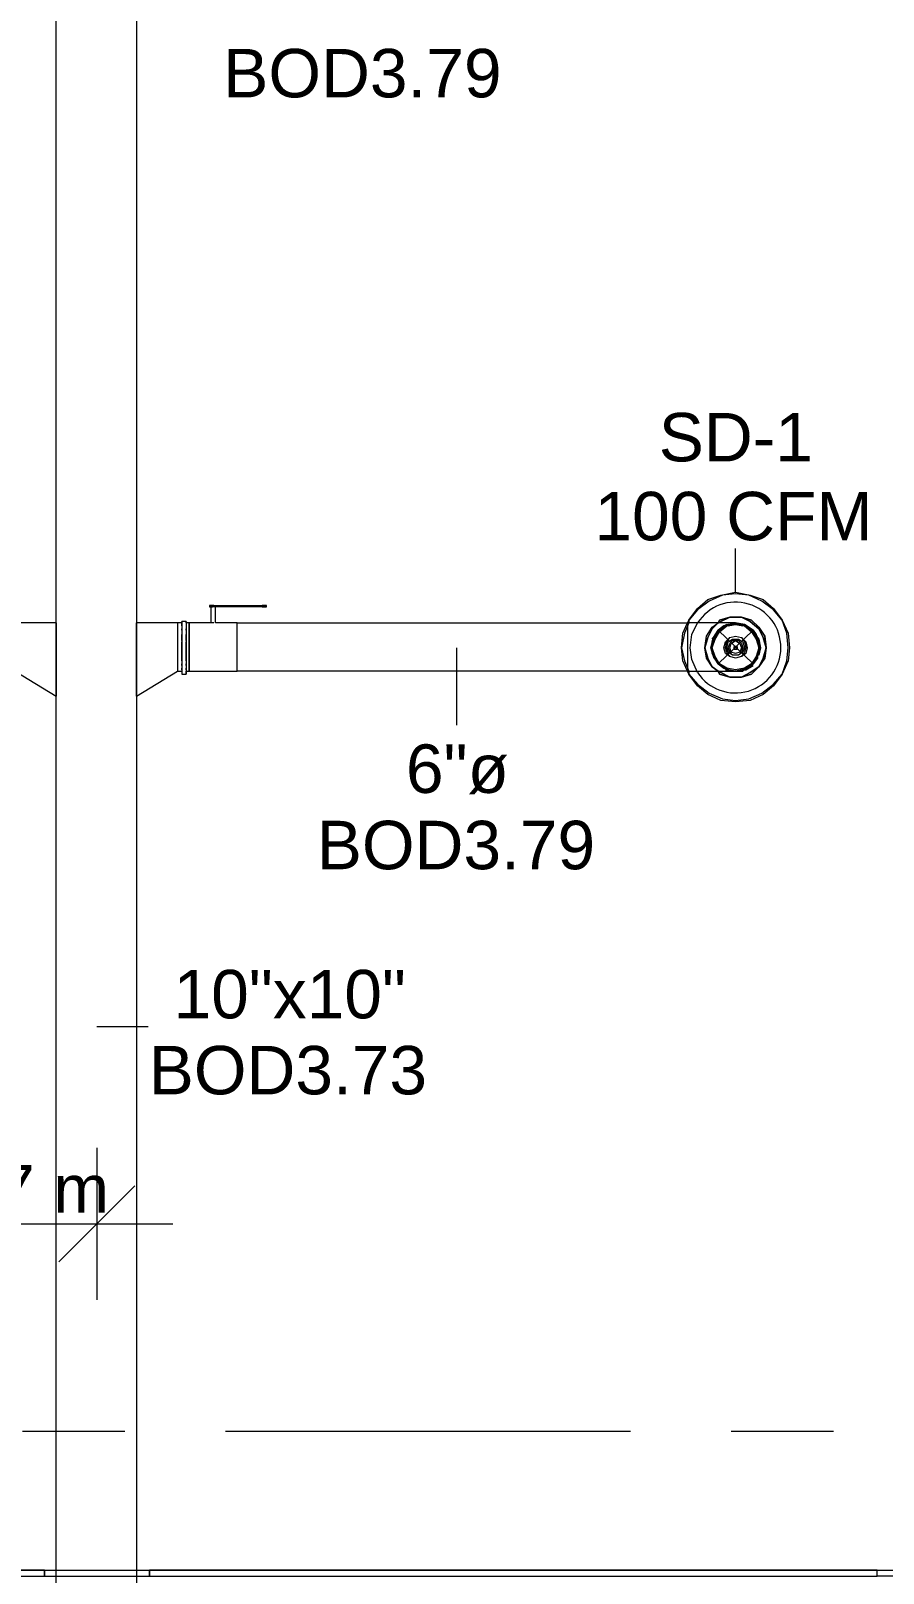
# Model space of a CAD drawing. Header units: metres. Extents: x -2 to 237, y -8 to 52.
# Drawn here: x 53.968 to 56.642, y 23.999 to 28.835 of the extents above; entities that cross this region are included whole.
import ezdxf

# ---------------------------------------------------------------- set-up
doc = ezdxf.new("R2010")
doc.units = ezdxf.units.M
doc.layers.add('HVAC - Ductos', color=5, linetype='Continuous', lineweight=0)
doc.layers.add('PDF3_Text', color=7, linetype='Continuous', lineweight=0)
doc.layers.add('PDF3_Geometry', color=7, linetype='Continuous', lineweight=0, true_color=0xaaaaaa)
doc.styles.add('PDF Helvetica', font='')
doc.styles.get('PDF Helvetica').set_extended_font_data('Helvetica')

msp = doc.modelspace()

# ---------------------------------------------------------------- linework, layer by layer
at = {"layer": 'HVAC - Ductos', "lineweight": 0}
for points in [[(54.2995, 23.6236), (54.0474, 23.6236), (54.0474, 29.88), (54.2995, 29.88)], [(54.6937, 27.0336), (54.6983, 27.0336), (54.7028, 27.0336), (54.7074, 27.0336), (54.7028, 27.0336), (54.6983, 27.0336)], [(54.6937, 27.029), (54.6983, 27.029), (54.7028, 27.029), (54.7074, 27.029), (54.7028, 27.029), (54.6983, 27.029)], [(56.1237, 26.8274), (56.1283, 26.8182), (56.1603, 26.809), (56.197, 26.809), (56.2291, 26.8182), (56.252, 26.8412), (56.2703, 26.8686), (56.2749, 26.9007), (56.2703, 26.9374), (56.252, 26.9649), (56.2291, 26.9878), (56.197, 26.997), (56.1603, 26.997), (56.1283, 26.9878), (56.1237, 26.9786), (56.1329, 26.9832), (56.1603, 26.997), (56.197, 26.997), (56.2245, 26.9832), (56.252, 26.9603), (56.2657, 26.9328), (56.2749, 26.9007), (56.2657, 26.8686), (56.252, 26.8412), (56.2245, 26.8228), (56.197, 26.809), (56.1603, 26.809), (56.1329, 26.8228)], [(56.2749, 26.9007), (56.2657, 26.9328), (56.252, 26.9603), (56.2245, 26.9832), (56.197, 26.997), (56.1603, 26.997), (56.1329, 26.9832), (56.1237, 26.9786), (56.1283, 26.9878), (56.1603, 26.997), (56.197, 26.997), (56.2291, 26.9878), (56.252, 26.9649), (56.2703, 26.9374), (56.2749, 26.9007), (56.2703, 26.8686), (56.252, 26.8412), (56.2291, 26.8182), (56.197, 26.809), (56.1603, 26.809), (56.1283, 26.8182), (56.1237, 26.8274), (56.1329, 26.8228), (56.1603, 26.809), (56.197, 26.809), (56.2245, 26.8228), (56.252, 26.8412), (56.2657, 26.8686)], [(56.1053, 26.9649), (56.1237, 26.9786), (56.1053, 26.9603), (56.0916, 26.9328), (56.0825, 26.9007), (56.087, 26.9374)], [(56.1145, 26.9282), (56.1283, 26.9512), (56.1511, 26.9694), (56.1787, 26.974), (56.2062, 26.9694), (56.2291, 26.9512), (56.2429, 26.9282), (56.252, 26.9007), (56.2429, 26.8732), (56.2291, 26.8503), (56.2062, 26.8366), (56.1787, 26.832), (56.1511, 26.8366), (56.1283, 26.8503), (56.1145, 26.8732), (56.1053, 26.9007)], [(56.1511, 26.974), (56.1787, 26.9786), (56.1741, 26.9786), (56.1603, 26.974), (56.142, 26.9694), (56.1237, 26.9557)], [(56.1466, 26.919), (56.1603, 26.9328), (56.1787, 26.9374), (56.197, 26.9328), (56.2107, 26.919), (56.2153, 26.9007), (56.2107, 26.8824), (56.197, 26.8732), (56.1787, 26.8686), (56.1603, 26.8732), (56.1466, 26.8824), (56.142, 26.9007)], [(56.1511, 26.919), (56.1603, 26.9328), (56.1787, 26.9374), (56.197, 26.9328), (56.2062, 26.919), (56.2107, 26.9007), (56.2062, 26.887), (56.197, 26.8732), (56.1787, 26.8686), (56.1603, 26.8732), (56.1511, 26.887), (56.1466, 26.9007)], [(56.1787, 26.9786), (56.2062, 26.974)], [(56.087, 26.8686), (56.0825, 26.9007), (56.0916, 26.8686), (56.1053, 26.8412), (56.1237, 26.8274), (56.1053, 26.8412), (56.0916, 26.8686), (56.0825, 26.9007), (56.087, 26.8686), (56.1053, 26.8412), (56.1237, 26.8274), (56.1053, 26.8412)], [(56.1007, 26.9007), (56.1099, 26.9328)], [(56.1099, 26.8732), (56.1007, 26.9007), (56.1053, 26.8824), (56.1145, 26.864), (56.1237, 26.8503)], [(56.142, 26.8366), (56.1603, 26.832), (56.1787, 26.8274), (56.197, 26.8274), (56.2153, 26.8366), (56.2291, 26.8503), (56.2429, 26.864), (56.252, 26.8824), (56.252, 26.9007), (56.252, 26.919), (56.252, 26.9236), (56.2566, 26.9007), (56.252, 26.8824), (56.2429, 26.864), (56.2337, 26.8503), (56.2153, 26.8366), (56.197, 26.832), (56.1787, 26.8274), (56.1741, 26.8274), (56.1603, 26.8274)], [(56.1557, 26.919), (56.1695, 26.9282), (56.1879, 26.9282), (56.2016, 26.919), (56.2062, 26.9007), (56.2016, 26.887), (56.1879, 26.8778), (56.1695, 26.8778), (56.1557, 26.887), (56.1511, 26.9007)], [(56.1603, 26.9144), (56.1695, 26.9236), (56.1879, 26.9236), (56.197, 26.9144), (56.2016, 26.9007), (56.197, 26.887), (56.1879, 26.8778), (56.1695, 26.8778), (56.1603, 26.887), (56.1557, 26.9007)], [(56.1649, 26.9144), (56.1787, 26.9236), (56.1925, 26.9144), (56.197, 26.9007), (56.1925, 26.887), (56.1787, 26.8824), (56.1649, 26.887), (56.1603, 26.9007)], [(56.1741, 26.9053), (56.1741, 26.9007), (56.1741, 26.9053), (56.1833, 26.9053), (56.1833, 26.9007), (56.1833, 26.9053)], [(56.1833, 26.8961), (56.1833, 26.9007), (56.1833, 26.8961), (56.1741, 26.8961), (56.1741, 26.9007), (56.1741, 26.8961)], [(56.2475, 26.8686), (56.2475, 26.8732)]]:
    msp.add_lwpolyline(points, close=True, dxfattribs=at)
for points in [[(56.1787, 27.0749), (56.1787, 27.2124)], [(54.5287, 27.0336), (54.5287, 27.029)], [(54.5424, 27.0336), (54.5378, 27.0336), (54.5333, 27.0336), (54.5287, 27.0336), (54.5333, 27.0336), (54.5378, 27.0336), (54.5424, 27.0336), (54.6937, 27.0336)], [(54.7074, 27.029), (54.7074, 27.0336)], [(56.1787, 26.9786), (56.1741, 26.9786), (56.1557, 26.9786), (56.1237, 26.9786), (56.087, 26.9786), (56.0457, 26.9786), (56.0274, 26.9786), (56.032, 26.9878), (56.0595, 27.0244), (56.0916, 27.052), (56.1329, 27.0657), (56.1787, 27.0749), (56.2245, 27.0657), (56.2657, 27.052), (56.2979, 27.0244), (56.3253, 26.9878), (56.3437, 26.9466), (56.3483, 26.9007), (56.3437, 26.8594), (56.3253, 26.8182), (56.2979, 26.7816), (56.2657, 26.754), (56.2245, 26.7357), (56.1787, 26.7312), (56.1329, 26.7357), (56.0916, 26.754), (56.0595, 26.7816), (56.032, 26.8182), (56.0274, 26.8274), (56.0687, 26.8274), (56.1099, 26.8274), (56.142, 26.8274), (56.1649, 26.8274), (56.1787, 26.8274)], [(56.032, 26.8274), (56.032, 26.8182), (56.0595, 26.7862), (56.0962, 26.7586), (56.1374, 26.7403), (56.1787, 26.7357), (56.2199, 26.7403), (56.2612, 26.7586), (56.2979, 26.7862), (56.3253, 26.8182), (56.3391, 26.8594), (56.3437, 26.9007), (56.3391, 26.9466), (56.3253, 26.9878), (56.2979, 27.0199), (56.2612, 27.0474), (56.2199, 27.0657), (56.1787, 27.0703), (56.1374, 27.0657), (56.0962, 27.0474), (56.0595, 27.0199), (56.032, 26.9878), (56.032, 26.9786)], [(54.4416, 26.9786), (54.4416, 26.9832), (54.4416, 26.974), (54.4416, 26.9603), (54.4416, 26.942), (54.4416, 26.9236), (54.4416, 26.9007), (54.4416, 26.8824), (54.4416, 26.8594), (54.4416, 26.8457), (54.4416, 26.832), (54.4416, 26.8228), (54.4416, 26.8182), (54.4553, 26.8182), (54.4553, 26.8228), (54.4553, 26.8274), (54.4645, 26.8274), (54.4645, 26.8366), (54.4645, 26.8503), (54.4645, 26.864), (54.4645, 26.8824), (54.4645, 26.9007), (54.4645, 26.9236), (54.4645, 26.942), (54.4645, 26.9557), (54.4645, 26.9694), (54.4645, 26.974), (54.4645, 26.9786), (54.4553, 26.9786), (54.4553, 26.974), (54.4553, 26.9694)], [(54.4553, 26.9832), (54.4416, 26.9832)], [(54.4553, 26.9786), (54.4553, 26.9832), (54.4553, 26.974), (54.4553, 26.9603), (54.4553, 26.942), (54.4553, 26.9236), (54.4553, 26.9007), (54.4553, 26.8824), (54.4553, 26.8594), (54.4553, 26.8457), (54.4553, 26.832), (54.4553, 26.8228), (54.4553, 26.8182)], [(54.5424, 27.029), (54.5378, 27.029), (54.5333, 27.029), (54.5333, 26.9786), (54.4645, 26.9786), (54.4645, 26.974), (54.4645, 26.9694), (54.4645, 26.9557), (54.4645, 26.942), (54.4645, 26.9236), (54.4645, 26.9007), (54.4645, 26.8824), (54.4645, 26.864), (54.4645, 26.8503), (54.4645, 26.8366), (54.4645, 26.8274), (54.6157, 26.8274), (54.6157, 26.8366), (54.6157, 26.8503), (54.6157, 26.864), (54.6157, 26.8824), (54.6157, 26.9007), (54.6157, 26.9236), (54.6157, 26.942), (54.6157, 26.9557), (54.6157, 26.9694), (54.6157, 26.974), (54.6157, 26.9786), (56.0274, 26.9786), (56.0274, 26.974), (56.0274, 26.9694), (56.0274, 26.9557), (56.0274, 26.942), (56.0274, 26.9236), (56.0274, 26.9007), (56.0274, 26.8824), (56.0274, 26.864), (56.0274, 26.8503), (56.0274, 26.8366), (56.0274, 26.8274), (54.6157, 26.8274), (54.6157, 26.8366), (54.6157, 26.8503), (54.6157, 26.864), (54.6157, 26.8824), (54.6157, 26.9007), (54.6157, 26.9236), (54.6157, 26.942), (54.6157, 26.9557), (54.6157, 26.9694), (54.6157, 26.974), (54.6157, 26.9786), (54.547, 26.9786), (54.547, 27.029)], [(54.6937, 27.029), (54.5424, 27.029), (54.5378, 27.029), (54.5333, 27.029), (54.5287, 27.029), (54.5333, 27.029), (54.5378, 27.029)], [(53.9191, 26.8274), (54.0474, 26.7494), (54.0474, 26.754), (54.0474, 26.7724), (54.0474, 26.7953), (54.0474, 26.8274), (54.0474, 26.9007), (54.0474, 26.9328), (54.0474, 26.9557), (54.0474, 26.974), (54.0474, 26.9786), (53.9191, 26.9786)], [(54.0474, 26.9786), (54.0474, 26.974), (54.0474, 26.9557), (54.0474, 26.9328), (54.0474, 26.9007), (54.0474, 26.8274), (54.0474, 26.7953), (54.0474, 26.7724), (54.0474, 26.754), (54.0474, 26.7494)], [(54.4278, 26.9786), (54.2995, 26.9786), (54.2995, 26.974), (54.2995, 26.9557), (54.2995, 26.9328), (54.2995, 26.9007), (54.2995, 26.8274), (54.2995, 26.7953), (54.2995, 26.7724), (54.2995, 26.754), (54.2995, 26.7494), (54.4278, 26.8274)], [(54.2995, 26.7494), (54.2995, 26.754), (54.2995, 26.7724), (54.2995, 26.7953), (54.2995, 26.8274), (54.2995, 26.9007), (54.2995, 26.9328), (54.2995, 26.9557), (54.2995, 26.974), (54.2995, 26.9786)], [(54.4416, 26.9694), (54.4416, 26.974), (54.4416, 26.9786), (54.4278, 26.9786), (54.4278, 26.974), (54.4278, 26.9694), (54.4278, 26.9557), (54.4278, 26.942), (54.4278, 26.9236), (54.4278, 26.9007), (54.4278, 26.8824), (54.4278, 26.864), (54.4278, 26.8503), (54.4278, 26.8366), (54.4278, 26.8274), (54.4416, 26.8274), (54.4416, 26.8228), (54.4416, 26.8182)], [(54.4416, 26.9557), (54.4416, 26.9603)], [(54.4416, 26.9236), (54.4416, 26.942)], [(54.4553, 26.9557), (54.4553, 26.9603)], [(54.4553, 26.9236), (54.4553, 26.942)], [(54.5424, 26.9786), (54.5378, 26.9786), (54.5333, 26.9786)], [(56.032, 26.9786), (56.0183, 26.9466), (56.0091, 26.9007), (56.0183, 26.8594), (56.032, 26.8274)], [(56.0274, 26.8274), (56.0137, 26.8594), (56.0091, 26.9007), (56.0137, 26.9466), (56.0274, 26.9786)], [(56.0274, 26.9786), (56.0274, 26.974), (56.0274, 26.9694), (56.0274, 26.9557), (56.0274, 26.942), (56.0274, 26.9236), (56.0274, 26.9007), (56.0274, 26.8824), (56.0274, 26.864), (56.0274, 26.8503), (56.0274, 26.8366), (56.0274, 26.8274)], [(56.0595, 26.8228), (56.0411, 26.864), (56.0366, 26.9007), (56.0411, 26.942), (56.0595, 26.9786)], [(56.0825, 26.9007), (56.087, 26.9374)], [(56.087, 26.9374), (56.1053, 26.9649)], [(56.0916, 26.9328), (56.1053, 26.9603)], [(56.1053, 26.9282), (56.1099, 26.9328), (56.1237, 26.9557), (56.1145, 26.942), (56.1053, 26.9236), (56.1007, 26.9007), (56.1099, 26.8732), (56.1099, 26.8686)], [(56.1053, 26.9603), (56.1237, 26.9786)], [(56.1053, 26.9649), (56.1237, 26.9786)], [(56.1466, 26.832), (56.1511, 26.832), (56.1237, 26.8503), (56.142, 26.8366), (56.1283, 26.8503), (56.1145, 26.864), (56.1053, 26.8824), (56.1053, 26.9007), (56.1053, 26.919), (56.1145, 26.9374), (56.1283, 26.9557), (56.142, 26.9649), (56.1603, 26.974), (56.1787, 26.974), (56.197, 26.974), (56.2153, 26.9649), (56.2291, 26.9557), (56.2429, 26.9374), (56.252, 26.919)], [(56.1511, 26.974), (56.1237, 26.9557), (56.1099, 26.9328)], [(56.1145, 26.9328), (56.1283, 26.9557), (56.1466, 26.9694), (56.1511, 26.974), (56.1787, 26.9786), (56.197, 26.974), (56.2153, 26.9694), (56.2337, 26.9557), (56.2429, 26.942), (56.252, 26.9236)], [(56.1557, 26.9694), (56.1787, 26.974), (56.2016, 26.9694)], [(56.1741, 26.9786), (56.1787, 26.9786), (56.197, 26.974), (56.2062, 26.974), (56.2107, 26.9694), (56.2153, 26.9694), (56.2337, 26.9557), (56.2429, 26.942), (56.2475, 26.9328), (56.252, 26.9282), (56.2475, 26.9328)], [(56.252, 26.9282), (56.2566, 26.9007), (56.2475, 26.9328), (56.2337, 26.9557), (56.2062, 26.974), (56.2107, 26.9694), (56.2291, 26.9557), (56.2429, 26.9328)], [(56.2062, 26.974), (56.2107, 26.9694)], [(56.2107, 26.9694), (56.2337, 26.9557), (56.2475, 26.9328), (56.2475, 26.9282), (56.252, 26.9007), (56.2475, 26.8778), (56.2475, 26.8732), (56.2566, 26.9007), (56.252, 26.8778)], [(54.4278, 26.9328), (54.4278, 26.9282)], [(54.4416, 26.8594), (54.4416, 26.864), (54.4416, 26.8824), (54.4416, 26.9007), (54.4416, 26.919)], [(54.4553, 26.8594), (54.4553, 26.864), (54.4553, 26.8824), (54.4553, 26.9007), (54.4553, 26.919)], [(55.3033, 26.9007), (55.3033, 26.6578)], [(56.0825, 26.9007), (56.0916, 26.9328)], [(56.1099, 26.8778), (56.1053, 26.9007), (56.1099, 26.9282)], [(56.2107, 26.832), (56.2153, 26.8366), (56.2337, 26.8503), (56.2429, 26.864), (56.2475, 26.8732), (56.252, 26.8824), (56.2566, 26.9007), (56.252, 26.919)], [(56.252, 26.9236), (56.2475, 26.9282)], [(54.4278, 26.8778), (54.4278, 26.8732), (54.4278, 26.8686)], [(54.4416, 26.8457), (54.4416, 26.8503)], [(54.4553, 26.8457), (54.4553, 26.8503)], [(56.1099, 26.8732), (56.1237, 26.8503), (56.1511, 26.832)], [(56.1466, 26.8366), (56.1283, 26.8503), (56.1145, 26.8732)], [(56.2337, 26.8503), (56.2062, 26.832), (56.1787, 26.8274), (56.1511, 26.832), (56.1787, 26.8274), (56.2062, 26.832), (56.2107, 26.832), (56.2337, 26.8457)], [(56.2429, 26.8732), (56.2291, 26.8503), (56.2107, 26.8366)], [(56.2475, 26.8686), (56.2337, 26.8503), (56.2475, 26.8732)], [(54.4416, 26.832), (54.4416, 26.8366)], [(54.4553, 26.832), (54.4553, 26.8366)], [(56.2016, 26.832), (56.1787, 26.8274), (56.1557, 26.832)], [(56.2062, 26.832), (56.2107, 26.832), (56.2062, 26.832), (56.197, 26.8274), (56.1787, 26.8274), (56.1741, 26.8274)], [(54.1757, 25.7136), (54.3361, 25.7136)], [(54.1757, 25.3332), (54.1757, 25.0948), (54.1757, 24.8565)], [(54.2949, 25.214), (54.1757, 25.0948), (54.0565, 24.9757)], [(53.3691, 25.0948), (54.4141, 25.0948)]]:
    msp.add_lwpolyline(points, dxfattribs=at)
msp.add_lwpolyline([(56.0595, 26.8228, 0.740172), (56.3207, 26.9007, 0.753296), (56.0595, 26.9786)], format="xyb", dxfattribs=at)
at = {"layer": 'PDF3_Geometry', "color": 8, "lineweight": 0, "true_color": 0x808080}
msp.add_lwpolyline([(56.2383, 26.9466), (56.2016, 26.974), (56.1557, 26.974), (56.1191, 26.9466), (56.1007, 26.9007), (56.1191, 26.8594), (56.1557, 26.8274), (56.2016, 26.8274), (56.2383, 26.8594), (56.2566, 26.9007)], close=True, dxfattribs=at)
for points in [[(56.1237, 26.9557), (56.2337, 26.8503)], [(56.2337, 26.9557), (56.1237, 26.8503)]]:
    msp.add_lwpolyline(points, dxfattribs=at)
at = {"layer": 'PDF3_Geometry', "lineweight": 0}
for points in [[(54.2628, 24.444), (53.942, 24.444)], [(55.8487, 24.444), (54.5791, 24.444)], [(56.4857, 24.444), (56.1649, 24.444)], [(45.4077, 24.0086), (45.7882, 24.0086), (54.0107, 24.0086), (54.0107, 23.9902), (54.3407, 23.9902), (54.3407, 24.0086)], [(54.0107, 24.0086), (54.3407, 24.0086), (56.6233, 24.0086), (57.0037, 24.0086), (57.0037, 23.9902), (56.6233, 23.9902), (56.6233, 24.0086)]]:
    msp.add_lwpolyline(points, dxfattribs=at)
for points in [[(54.0107, 24.0086), (45.7882, 24.0086), (45.7882, 23.9902), (54.0107, 23.9902)], [(56.6233, 24.0086), (54.3407, 24.0086), (54.3407, 23.9902), (56.6233, 23.9902)]]:
    msp.add_lwpolyline(points, close=True, dxfattribs=at)

# ---------------------------------------------------------------- texts
at = {"layer": 'PDF3_Text', "lineweight": 0, "attachment_point": 4, "style": 'PDF Helvetica'}
for s, insert, char_height in [('BOD3.79', (54.5718, 28.7014), 0.15195), ('SD-1', (55.9377, 27.5601), 0.15195), ('100 CFM', (55.736, 27.3126), 0.15195), ('6"ø', (55.1447, 26.5197), 0.15195), ('BOD3.79', (54.8652, 26.2813), 0.15195), ('10"x10"', (54.4159, 25.8138), 0.15195), ('BOD3.73', (54.338, 25.5755), 0.15195), ('0.57 m', (53.5726, 25.2035), 0.15008)]:
    msp.add_mtext(s, dxfattribs=dict(at, insert=insert, char_height=char_height))

doc.saveas('drawing.dxf')
